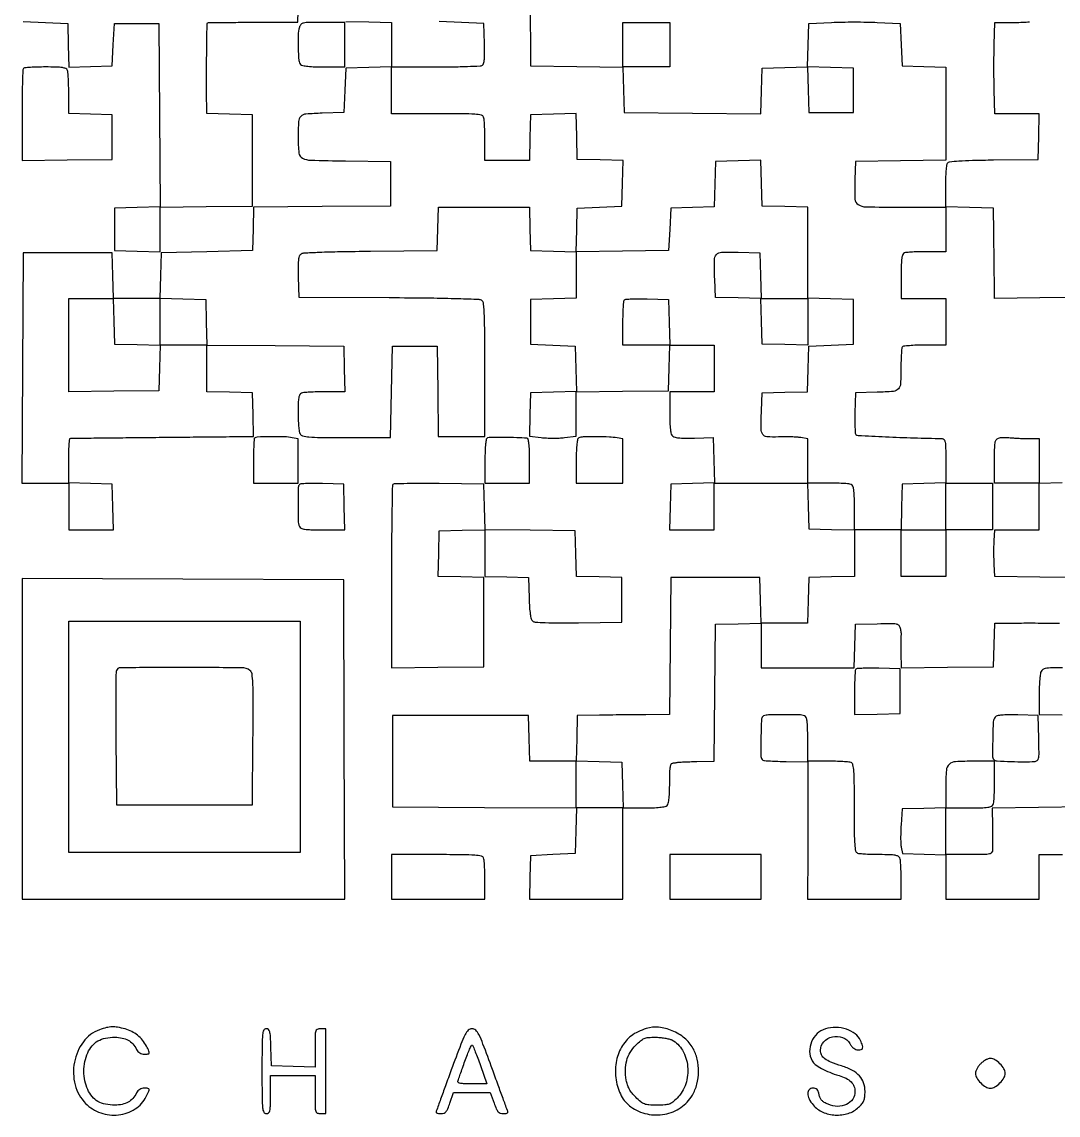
# Model space of a CAD drawing. Extents: x 179 to 1071, y 112 to 1107.
# Drawn here: x 179 to 667, y 112 to 627 of the extents above; entities that cross this region are included whole.
import ezdxf

# ---------------------------------------------------------------- set-up
doc = ezdxf.new("R2010")
doc.units = 0

msp = doc.modelspace()

# ---------------------------------------------------------------- linework, layer by layer
for points in [[(418.236193, 638.715169), (418.5, 606.5), (440.216365, 606.230591), (461.93273, 605.961183), (462.216365, 595.230591), (462.5, 584.5), (494.716028, 584.236192), (526.932056, 583.972383), (527.216028, 594.736192), (527.5, 605.5), (538.215829, 605.783485), (548.931657, 606.06697), (549.215829, 595.283485), (549.5, 584.5), (560, 584.5), (570.5, 584.5), (570.5, 595), (570.5, 605.5), (559.715394, 605.784183), (548.930789, 606.068365), (549.215394, 616.284183), (549.5, 626.5), (560.25, 627, -0.007319), (565.143845, 627.155876, -0.004301), (571, 627.20625, -0.004301), (576.856155, 627.155876, -0.007319), (581.75, 627), (592.5, 626.5), (593, 616.5), (593.5, 606.5), (603.75, 606.215017), (614, 605.930034), (614, 583.984905), (614, 562.039775), (592.75, 561.769888), (571.5, 561.5), (571.204946, 553, 0.016959), (571.197749, 543.81204, 0.255404), (572.767634, 541.152517, 0.131484), (576.412428, 540.120352, 0.003624), (593.019052, 540), (614, 540), (614, 529.5), (614, 519), (605.081787, 519, 0.006277), (601.550804, 518.955669, 0.008159), (598.31865, 518.821697, 0.006338), (595.626193, 518.631778, 0.070946), (594.581787, 518.393011, 0.205218), (593.76761, 517.601595, 0.063068), (593.30265, 515.913621, 0.030363), (593.059586, 512.960143, 0.005351), (593, 507.393011), (593, 497), (603.5, 497), (614, 497), (614, 486), (614, 475), (604.059017, 475, 0.00904), (600.206338, 474.930338, 0.013724), (596.863562, 474.717433, 0.008318), (594.119629, 474.420801, 0.227008), (593.523529, 474.03807, 0.114568), (593.287138, 473.33751, 0.006655), (593.096337, 471.070962, 0.00982), (592.956918, 468.3415, 0.007049), (592.904095, 465.28807, -0.010015), (592.708179, 456.855637, -0.17412), (591.684735, 454.351908, -0.192162), (589.336973, 453.19375, -0.012655), (581.650095, 452.78388), (571.5, 452.5), (571.210352, 443.089648, 0.008055), (571.156654, 439.426942, 0.011889), (571.237748, 436.213125, 0.007219), (571.406881, 433.550798, 0.179583), (571.710352, 432.894746, 0.185337), (572.752469, 432.434798, 0.000748), (585.681974, 431.81845, 0.004015), (599.08223, 431.307527, 0.004237), (612.25, 431.022982, -0.239241), (613.1784, 430.536355, -0.113742), (613.707645, 429.255554, -0.037196), (613.949572, 426.60367, -0.004155), (614, 420.534983), (614, 410.069966), (603.75, 409.784983), (593.5, 409.5), (593.216168, 398.75), (592.932337, 388), (581.966168, 388), (571, 388), (571, 398.393011, 0.005351), (570.940414, 403.960143, 0.030363), (570.69735, 406.913621, 0.063068), (570.23239, 408.601595, 0.205218), (569.418213, 409.393011, 0.07203), (568.361889, 409.632106, 0.005915), (565.534475, 409.821697, 0.007831), (562.140776, 409.955695, 0.005951), (558.418213, 410), (549, 410), (549, 420.454687), (549, 430.909374), (545.75, 431.438054, 0.026027), (544.023953, 431.62732, 0.007294), (541.312056, 431.742883, 0.007336), (538.236869, 431.783875, 0.00766), (535.205937, 431.733367, -0.02408), (529.734629, 431.821837, -0.23639), (527.800497, 432.951386, -0.146258), (527.045025, 435.506288, -0.007936), (527.204946, 444), (527.5, 452.5), (538.216508, 452.783492), (548.933016, 453.066984), (549.216508, 463.783492), (549.5, 474.5), (560, 475), (570.5, 475.5), (570.5, 486), (570.5, 496.5), (559.75, 496.783832), (549, 497.067663), (549, 518.5), (549, 539.932337), (538.25, 540.216168), (527.5, 540.5), (527.215829, 551.283485), (526.931657, 562.06697), (516.215829, 561.783485), (505.5, 561.5), (505.216519, 550.784613), (504.933039, 540.069227), (494.716519, 539.784613), (484.5, 539.5), (484, 529.5), (483.5, 519.5), (461.714801, 519.2304), (439.929601, 518.960799), (440.214801, 529.2304), (440.5, 539.5), (451, 540), (461.5, 540.5), (461.783485, 551.215829), (462.06697, 561.931657), (451.283485, 562.215829), (440.5, 562.5), (440.215829, 573.283485), (439.931657, 584.06697), (429.215829, 583.783485), (418.5, 583.5), (418.216168, 572.75), (417.932337, 562), (407.466168, 562), (397, 562), (397, 571.418213, 0.005951), (396.955695, 575.140776, 0.007831), (396.821697, 578.534475, 0.005915), (396.632106, 581.361889, 0.07203), (396.393011, 582.418213, 0.258697), (395.337463, 583.303854, 0.030015), (392.164693, 583.724422, 0.015901), (386.514173, 583.950434, 0.002045), (374.393011, 584), (353, 584), (353, 595), (353, 606), (373.75, 606.015313, 0.003676), (381.795586, 606.080406, 0.00559), (388.783545, 606.266491, 0.002283), (394.747076, 606.519315, 0.130337), (395.789728, 606.848883, 0.193917), (396.393714, 607.690708, 0.035484), (396.721172, 609.617554, 0.024729), (396.862613, 612.565119, 0.007315), (396.789728, 617.08357), (396.5, 626.5), (386, 627), (375.5, 627.5)], [(179.5, 627.5), (190, 627), (200.5, 626.5), (200.785365, 616.215407), (201.07073, 605.930815), (211.285365, 606.215407), (221.5, 606.5), (222, 616.5), (222.5, 626.5), (233, 626.5), (243.5, 626.5), (243.760597, 583.283939), (244.021194, 540.067878), (233.260597, 539.783939), (222.5, 539.5), (222.5, 529.5), (222.5, 519.5), (233.25, 519.216168), (244, 518.932337), (244, 529.446666), (244, 539.960995), (265.75, 540.230498), (287.5, 540.5), (287.5, 562), (287.5, 583.5), (276.75, 583.783832), (266, 584.067663), (265.93983, 594.783832, -0.002172), (265.925174, 606.321177, -0.002983), (266.018977, 616.69612, -0.000463), (266.169852, 626.164006, -0.194534), (266.419653, 626.752986, -0.195095), (266.710475, 626.87596, -0.00027), (272.831925, 626.962629, -0.002178), (279.712766, 627.02635, -0.001334), (287.826493, 627.044491), (308.932695, 627.035358), (309.216348, 637.767679)], [(331.5, 627.5), (342.25, 627.216168), (353, 626.932337), (353, 616.5), (353, 606.067663), (342.25, 605.783832), (331.5, 605.5), (331, 595), (330.5, 584.5), (320.357794, 584.216207, 0.012326), (312.731687, 583.81452, 0.177597), (310.305544, 582.705356, 0.185965), (309.228444, 580.311055, 0.013753), (309.027309, 573, 0.024414), (309.3947, 565.480434, 0.257272), (311.074574, 563.031598, 0.110514), (314.841084, 562.086765, 0.003223), (331.361515, 561.769563), (352.5, 561.5), (352.5, 551), (352.5, 540.5), (320.284831, 540.236193), (288.069661, 539.972386), (287.784831, 529.736193), (287.5, 519.5), (266, 519), (244.5, 518.5), (244.216168, 507.75), (243.932337, 497), (233, 497), (222.067663, 497), (221.783832, 507.75), (221.5, 518.5), (200.5, 518.5), (179.5, 518.5), (179.241388, 464.25), (178.982775, 410), (189.991388, 410), (201, 410), (201, 399), (201, 388), (211.533832, 388), (222.067663, 388), (221.783832, 398.75), (221.5, 409.5), (211.25, 409.784983), (201, 410.069966), (201, 420.534983, -0.006717), (201.053981, 424.553234, -0.011031), (201.220313, 427.950074, -0.004817), (201.448568, 430.775069, -0.356905), (201.75, 431.082292, -0.024286), (202.34964, 431.118749, -0.000052), (211.532813, 431.229478, -0.000359), (221.869927, 431.345623, -0.000223), (234, 431.467794, 0.000017), (246.887357, 431.592276, 0.000018), (259.561839, 431.715571, 0.000017), (270.498228, 431.82271, 0.000079), (276.784983, 431.885503), (288.069966, 432), (287.784983, 442.25), (287.5, 452.5), (276.75, 452.783832), (266, 453.067663), (266, 464.047685), (266, 475.027706), (298.25, 474.763853), (330.5, 474.5), (330.783832, 463.75), (331.067663, 453), (321.615619, 453, 0.00593), (317.880092, 452.955696, 0.007809), (314.475463, 452.821697, 0.005887), (311.638889, 452.632128, 0.0721), (310.581787, 452.393011, 0.188329), (309.787918, 451.670019, 0.071886), (309.31469, 450.223948, 0.035943), (309.06419, 447.749366, 0.007258), (309, 443.32727, 0.009887), (309.06651, 439.963907, 0.012432), (309.267074, 436.854244, 0.010616), (309.553271, 434.274829, 0.090159), (309.909187, 433.169685, 0.215412), (311.151509, 432.215309, 0.038645), (314.110031, 431.757667, 0.017506), (319.501099, 431.535379, 0.002005), (331.659187, 431.508733), (352.5, 431.546612), (353, 453.023306), (353.5, 474.5), (364, 474.5), (374.5, 474.5), (374.769888, 453.25), (375.039775, 432), (385.962127, 432), (396.884478, 432), (396.939716, 463.379649, 0.001658), (396.914333, 479.685893, 0.008638), (396.715196, 488.675509, 0.008567), (396.388117, 494.452505, 0.20385), (395.658242, 495.868671, 0.164668), (394.211728, 496.423601, 0.002149), (384.401004, 496.773132, 0.00474), (371.271198, 497.059855, 0.00155), (351.910766, 497.239021), (309.5, 497.5), (309.215609, 507.099013, -0.007155), (309.143326, 511.820184, -0.025437), (309.294088, 514.841219, -0.038985), (309.650341, 516.814012, -0.156633), (310.300628, 517.834536, -0.160012), (311.727067, 518.396665, -0.003838), (318.935768, 518.760167, -0.006423), (328.743378, 519.053125, -0.002149), (343.085018, 519.235522), (374.5, 519.5), (374.784983, 529.75), (375.069966, 540), (396.5, 540), (417.930034, 540), (418.215017, 529.75), (418.5, 519.5), (429.25, 519.216168), (440, 518.932337), (440, 508), (440, 497.067663), (429.25, 496.783832), (418.5, 496.5), (418.5, 486), (418.5, 475.5), (429, 475), (439.5, 474.5), (439.783485, 463.784171), (440.06697, 453.068343), (429.283485, 452.784171), (418.5, 452.5), (418.215858, 442.326222), (417.931717, 432.152444), (423.465858, 431.460999, 0.01941), (425.983267, 431.245277, 0.011571), (428.989971, 431.174524, 0.011574), (431.993419, 431.242898, 0.0196), (434.5, 431.456733), (440, 432.143913), (440, 442.552454), (440, 452.960995), (461.75, 453.230498), (483.5, 453.5), (483.783832, 464.25), (484.067663, 475), (494.533832, 475), (505, 475), (505, 464), (505, 453), (494.5, 453), (484, 453), (484, 443.122445, 0.00727), (484.069969, 438.310607, 0.024644), (484.315709, 435.180922, 0.036625), (484.73544, 433.11936, 0.152158), (485.418728, 432.06745, 0.129768), (486.500985, 431.565025, 0.02291), (488.740458, 431.270592, 0.020209), (491.77024, 431.135678, 0.009653), (495.668728, 431.195005), (504.5, 431.5), (504.783473, 420.785353), (505.066946, 410.070705), (494.783473, 409.785353), (484.5, 409.5), (484.216168, 398.75), (483.932337, 388), (494.466168, 388), (505, 388), (505, 399), (505, 410), (526.966168, 410), (548.932337, 410), (549.216168, 399.25), (549.5, 388.5), (560.25, 388.216168), (571, 387.932337), (571, 377), (571, 366.067663), (560.25, 365.783832), (549.5, 365.5), (549.216168, 354.75), (548.932337, 344), (538, 344), (527.067663, 344), (526.783832, 354.75), (526.5, 365.5), (505.5, 365.5), (484.5, 365.5), (484.236147, 333.25), (483.972294, 301), (472.736147, 300.925726, 0.000756), (467.672098, 300.884594, 0.000467), (461.716243, 300.821651, 0.000468), (455.830288, 300.748444, 0.00084), (451, 300.675726), (440.5, 300.5), (440.216168, 289.75), (439.932337, 279), (429, 279), (418.067663, 279), (417.783832, 289.75), (417.5, 300.5), (385.5, 300.5), (353.5, 300.5), (353.5, 279), (353.5, 257.5), (396.783724, 257.239352), (440.067447, 256.978704), (439.783724, 246.239352), (439.5, 235.5), (429, 235), (418.5, 234.5), (418.215017, 224.25), (417.930034, 214), (439.965017, 214), (462, 214), (462, 235.5), (462, 257), (471.8, 257, 0.008695), (476.071747, 257.074295, 0.018472), (479.369558, 257.311224, 0.019349), (481.799696, 257.671932, 0.150969), (482.8, 258.2, 0.149044), (483.322729, 259.181224, 0.019949), (483.685484, 261.522984, 0.019071), (483.924518, 264.676508, 0.009379), (484, 268.7, -0.007108), (484.062636, 273.105901, -0.025896), (484.286703, 275.893387, -0.038354), (484.653148, 277.624007, -0.307542), (485.25, 278.11535, 0.009119), (485.801517, 278.176405, 0.006205), (486.426562, 278.265064, 0.006254), (487.02778, 278.365684, 0.012489), (487.5, 278.463035, -0.04467), (488.200358, 278.56102, -0.002025), (490.625618, 278.671865, -0.003374), (493.508206, 278.772433, -0.002409), (496.736147, 278.847686), (504.972294, 279), (505.236147, 311.25), (505.5, 343.5), (516.25, 343.783832), (527, 344.067663), (527, 333.533832), (527, 323), (548.965017, 323), (570.930034, 323), (571.215017, 333.25), (571.5, 343.5), (581.722245, 343.784677, -0.003488), (588.334543, 343.922669, -0.050684), (590.662172, 343.718733, -0.165802), (591.830539, 343.053969, -0.120322), (592.534088, 341.720206, -0.014931), (592.746531, 340.752221, -0.015552), (592.897539, 339.786309, -0.015411), (592.976104, 338.945432, -0.063258), (592.943422, 338.435529, 0.043583), (592.876326, 337.787963, 0.002149), (592.850897, 335.639395, 0.003463), (592.849335, 333.083367, 0.002493), (592.881579, 330.230498), (593, 322.960995), (614.75, 323.230498), (636.5, 323.5), (636.784983, 333.75), (637.069966, 344), (647.284983, 344.088447, -0.001926), (651.924944, 344.110753, -0.001142), (657.456442, 344.103404, -0.001143), (662.973849, 344.070853, -0.00197), (667.566733, 344.01516, 0.006564)], [(679.5, 497.5), (658.25, 497.230112), (637, 496.960225), (636.881648, 506.730112, -0.000059), (636.826893, 511.29486, -0.000031), (636.75939, 517.00822, -0.00003), (636.690668, 522.885512, -0.000046), (636.631648, 528), (636.5, 539.5), (625.25, 539.782751), (614, 540.065502), (614.015313, 549.782751, -0.007438), (614.078026, 553.594595, -0.010319), (614.255482, 557.006604, -0.007141), (614.501914, 559.835884, -0.116719), (614.811407, 560.729091, -0.228384), (615.821704, 561.35659, -0.009456), (620.179757, 561.740282, -0.01097), (626.538324, 562.039141, -0.003025), (636.546095, 562.229091), (657.5, 562.5), (657.783832, 573.25), (658.067663, 584), (647.622308, 584), (637.176952, 584), (636.838476, 595.070534, -0.004753), (636.733262, 600.065854, -0.002918), (636.699603, 605.952754, -0.002925), (636.734378, 611.778763, -0.005217), (636.841025, 616.570534), (637.18205, 627), (646.391025, 627, 0.009515), (650.369372, 627.075711, 0.019183), (653.496617, 627.315154, 0.020057)], [(679.5, 365.5), (658.337831, 365.769632), (637.175662, 366.039264), (636.837831, 371.769632, -0.008547), (636.730133, 374.345032, -0.005365), (636.688027, 377.358892, -0.005385), (636.710377, 380.327119, -0.009803), (636.80226, 382.75), (637.104519, 388), (647.55226, 388), (658, 388), (658, 398.966168), (658, 409.932337), (668.75, 410.216168)], [(669, 323.01552, 0.012279), (661.52808, 322.832002, 0.186179), (659.2, 321.8, 0.150842), (658.67228, 320.800954, 0.01939), (658.311437, 318.376818, 0.018512), (658.074372, 315.088767, 0.008739), (658, 310.833832), (658, 301.067663), (668.75, 300.783832)], [(679.5, 257.5), (657.690244, 257.230331), (635.880488, 256.960662), (636.006297, 248.230331, -0.001028), (636.049627, 244.722803, -0.001214), (636.075747, 241.403597, -0.00106), (636.085061, 238.600628, -0.007638), (636.066053, 237.25, -0.15749), (635.614629, 235.980962, -0.180944), (634.529323, 235.302638, -0.047129), (632.101853, 235.043371, -0.003053), (625, 235), (614, 235), (614, 246), (614, 257), (624.893011, 257, 0.005003), (630.756842, 257.058671, 0.029178), (633.833669, 257.300233, 0.06089), (635.585285, 257.763049, 0.209079), (636.393011, 258.581787, 0.07203), (636.632106, 259.638111, 0.005915), (636.821697, 262.465525, 0.007831), (636.955695, 265.859224, 0.005951), (637, 269.581787), (637, 279), (627.434259, 279, 0.013406), (618.656095, 278.764602, 0.170487), (615.651483, 277.524807, 0.194511), (614.283965, 274.747191, 0.01832), (614, 266.999799), (614, 257.069966), (603.75, 256.784983), (593.5, 256.5), (592.970418, 249, 0.009238), (592.809463, 245.908595, 0.009315), (592.763426, 242.821875, 0.009163), (592.822694, 240.13329, 0.036753), (593.009432, 238.5), (593.578029, 235.5), (603.789014, 235.215017), (614, 234.930034), (614, 224.465017), (614, 214), (636, 214), (658, 214), (658, 224.5), (658, 235), (669, 235)]]:
    msp.add_lwpolyline(points, format="xyb")
for points in [[(309.630286, 624.75, 0.056494), (309.049061, 620.877272, 0.01714), (309.038202, 614.929885, 0.011416), (309.365761, 609.010623, 0.178688), (310.2, 607.2, 0.150969), (311.200304, 606.671932, 0.019349), (313.630442, 606.311224, 0.018472), (316.928253, 606.074295, 0.008695), (321.2, 606), (331, 606), (331, 616.5), (331, 627), (320.616631, 627, 0.003789), (314.088289, 626.950532, 0.046747), (311.618562, 626.681309, 0.144985), (310.365943, 626.013227, 0.133542)], [(179.666667, 605.333333, 0.189794), (179.396103, 604.711281, 0.001219), (179.195833, 598.589991, 0.004646), (179.048092, 591.547035, 0.00292), (179, 583.313446), (179, 561.960225), (200.25, 562.230112), (221.5, 562.5), (221.5, 573), (221.5, 583.5), (211.25, 583.784983), (201, 584.069966), (201, 593.453196, 0.005972), (200.955693, 597.162354, 0.007853), (200.821697, 600.544751, 0.005943), (200.632084, 603.362696, 0.071958), (200.393011, 604.418213, 0.199759), (199.624187, 605.225925, 0.066055), (198.020372, 605.693741, 0.032092), (195.231606, 605.939041, 0.005893), (190.059678, 606, 0.006396), (186.284117, 605.951702, 0.009619), (182.994614, 605.804167, 0.005003), (180.240534, 605.599816, 0.177151)], [(526.783832, 507.75), (527.067663, 497), (538.033832, 497), (549, 497), (549, 485.966168), (549, 474.932337), (538.25, 475.216168), (527.5, 475.5), (527.216508, 486.216508), (526.933016, 496.933016), (516.216508, 497.216508), (505.5, 497.5), (505.204946, 506, -0.009619), (505.065344, 515.028591, -0.179386), (506.048609, 517.650621, -0.210395), (508.4457, 518.785832, -0.013848), (516.277755, 518.784677), (526.5, 518.5)], [(483.783832, 485.75), (484.067663, 475), (473.033832, 475), (462, 475), (462, 485.333333, -0.006317), (462.050668, 489.343898, -0.009512), (462.205463, 492.836713, -0.004898), (462.419778, 495.762931, -0.177451), (462.699448, 496.366114, -0.183378), (463.300668, 496.636532, -0.005301), (466.145783, 496.777033, -0.010046), (469.547259, 496.840477, -0.006672), (473.449448, 496.782781), (483.5, 496.5)], [(288.527465, 431.194132, 0.183225), (288.315235, 430.722654, 0.003003), (288.154943, 427.786193, 0.007363), (288.038139, 424.33193, 0.004769), (288, 420.333333), (288, 410), (298.5, 410), (309, 410), (309, 420.420545), (309, 430.841089), (306.25, 431.384429, 0.042934), (302.724363, 431.771145, 0.008543), (296.37883, 431.81143, 0.003636), (289.68507, 431.690863, 0.19235)], [(398.25, 431.305109, 0.251002), (397.653527, 430.622369, 0.027987), (397.291323, 428.515596, 0.021945), (397.064855, 425.304824, 0.006634), (397, 420.416667), (397, 410), (407.5, 410), (418, 410), (418, 420.5, 0.006056), (417.93905, 425.532059, 0.023286), (417.717785, 428.652656, 0.033386), (417.356909, 430.590712, 0.319693), (416.75, 431.10305, 0.012162), (411.995891, 431.378772, 0.005672), (405.82409, 431.516211, 0.002399), (399.62057, 431.554203, 0.090803)], [(441.25, 431.328535, 0.247026), (440.654277, 430.634399, 0.027716), (440.291885, 428.516593, 0.021851), (440.065094, 425.298675, 0.006666), (440, 420.416667), (440, 410), (451, 410), (462, 410), (462, 420.420545), (462, 430.841089), (459.25, 431.309809, 0.033857), (455.583372, 431.681896, 0.008101), (449.458616, 431.787514, 0.005225), (443.240675, 431.729009, 0.089572)], [(652.625, 431), (658, 431), (658, 420.5), (658, 410), (647.5, 410), (637, 410), (637, 420.430449, -0.003643), (637.048058, 427.026798, -0.047291), (637.31514, 429.465501, -0.153586), (637.985312, 430.668161, -0.139048), (639.25, 431.328657, -0.032002), (640.317021, 431.480104, -0.015861), (641.683594, 431.542039, -0.015673), (643.109853, 431.516686, -0.022132), (644.375, 431.398208, 0.016691), (645.842189, 431.244695, 0.005661), (647.984375, 431.116974, 0.005622), (650.356321, 431.029203, 0.006436)], [(309.699448, 409.366114, 0.193916), (309.111482, 407.984389, 0.003642), (309.015721, 399.9762, 0.006249), (309.075827, 392.294411, 0.086738), (309.606989, 389.581787, 0.205485), (310.399526, 388.767294, 0.062919), (312.091792, 388.302479, 0.03028), (315.053621, 388.059521, 0.005326), (320.640821, 388), (331.067663, 388), (330.783832, 398.75), (330.5, 409.5), (320.449448, 409.782781, 0.006672), (316.547259, 409.840477, 0.010046), (313.145783, 409.777033, 0.005301), (310.300668, 409.636532, 0.183378)], [(353.686013, 409.35268, 0.194469), (353.405496, 408.691509, 0.000339), (353.201516, 396.280163, 0.00244), (353.049396, 382.29266, 0.001499), (353, 365.813831), (353, 322.960995), (374.75, 323.230498), (396.5, 323.5), (396.5, 344.5), (396.5, 365.5), (385.716515, 365.784171), (374.93303, 366.068343), (375.216515, 376.784171), (375.5, 387.5), (386.25, 387.783832), (397, 388.067663), (397, 377.068815), (397, 366.069966), (407.25, 365.784983), (417.5, 365.5), (417.785086, 355.843326, 0.008499), (417.989503, 351.451498, 0.021626), (418.329368, 348.279966, 0.026314), (418.78587, 346.057838, 0.156981), (419.412967, 345.072231, 0.157081), (420.713703, 344.551027, 0.00767), (425.40814, 344.296548, 0.009597), (431.886818, 344.169403, 0.003434), (441.12788, 344.228906), (461.5, 344.5), (461.5, 355), (461.5, 365.5), (450.783492, 365.783492), (440.066984, 366.066984), (439.783492, 376.783492), (439.5, 387.5), (418.283631, 387.76979), (397.067262, 388.03958), (396.783631, 398.76979), (396.5, 409.5), (375.436013, 409.769346, 0.003085), (367.311969, 409.823103, 0.004901), (360.358056, 409.758056, 0.001338), (354.324385, 409.626314, 0.192551)], [(223.453816, 321.740243, 0.089548), (223.261817, 320.729866, 0.000598), (223.19019, 311.747155, 0.00234), (223.168607, 301.460077, 0.00149), (223.235201, 289.490243), (223.5, 258.5), (255.5, 258.5), (287.5, 258.5), (287.765726, 289.5, 0.001225), (287.879013, 308.006621, 0.012082), (287.71941, 315.793845, 0.024457), (287.315418, 320.099227, 0.201729), (286.324597, 321.75, 0.157681), (282.495237, 323.016106, 0.001671), (254.221233, 323.106234, 0.001077), (225.335041, 323.03952, 0.309316)], [(571.699448, 322.366114, 0.177529), (571.419756, 321.762646, 0.004871), (571.205463, 318.826775, 0.009484), (571.050667, 315.323038, 0.006296), (571, 311.299502), (571, 300.932337), (581.75, 301.216168), (592.5, 301.5), (592.5, 312), (592.5, 322.5), (582.449448, 322.782781, 0.006672), (578.547259, 322.840477, 0.010046), (575.145783, 322.777033, 0.005301), (572.300668, 322.636532, 0.183378)], [(528.25, 300.337719, 0.294309), (527.231787, 298.895714, 0.006645), (526.97479, 290.057609, 0.007041), (526.959834, 281.249007, 0.256631), (527.921915, 279.548259, 0.11948), (528.628529, 279.317429, 0.004153), (531.533455, 279.114902, 0.007538), (534.993522, 278.954844, 0.005174), (538.921915, 278.873109), (549, 278.767734), (549.059849, 268.133867, -0.001224), (549.077428, 262.605548, -0.000373), (549.077311, 254.234636, -0.000373), (549.063187, 244.85701, -0.000408), (549.03525, 235.75), (548.950802, 214), (570.975401, 214), (593, 214), (593, 222.918213, 0.006277), (592.955669, 226.449196, 0.008159), (592.821697, 229.68135, 0.006338), (592.631778, 232.373807, 0.070946), (592.393011, 233.418213, 0.191652), (591.656877, 234.216173, 0.070258), (590.167248, 234.687898, 0.03479), (587.605148, 234.936805, 0.006824), (582.974799, 235, -0.006352), (579.484808, 235.044336, -0.008233), (576.287222, 235.178303, -0.006434), (573.623534, 235.368294, -0.070701), (572.581787, 235.606989, -0.25694), (571.699082, 236.652022, -0.031157), (571.276325, 239.739087, -0.016334), (571.049835, 245.241252, -0.002119), (571, 257, 0.002119), (570.950165, 268.758748, 0.016334), (570.723675, 274.260913, 0.031157), (570.300918, 277.347978, 0.25694), (569.418213, 278.393011, 0.07203), (568.361889, 278.632106, 0.005915), (565.534475, 278.821697, 0.007831), (562.140776, 278.955695, 0.005951), (558.418213, 279), (549, 279), (549, 289.393011, 0.005351), (548.940414, 294.960143, 0.030363), (548.69735, 297.913621, 0.063068), (548.23239, 299.601595, 0.205218), (547.418213, 300.393011, 0.08728), (545.058163, 300.8525, 0.005264), (537.809578, 300.907903, 0.005152), (530.548962, 300.812147, 0.090253)], [(637.243375, 299.784391, 0.16199), (636.366977, 297.512275, 0.00795), (636.113777, 289.358712, 0.00614), (636.089957, 281.041241, 0.257422), (636.936759, 279.539085, 0.1273), (638.203067, 279.146903, 0.002725), (644.759546, 278.873675, 0.00694), (651.156353, 278.730871, 0.017797), (655.783832, 278.856529, 0.145674), (657.073106, 279.33015, 0.189174), (657.731109, 280.390243, 0.049039), (657.927127, 282.730184, 0.002993), (657.783832, 289.75), (657.5, 300.5), (647.900987, 300.784391, 0.007498), (643.342403, 300.851053, 0.0233), (640.272704, 300.70678, 0.031993), (638.210326, 300.379201, 0.166511)], [(353, 224.5), (353, 214), (375, 214), (397, 214), (397, 222.918213, 0.006277), (396.955669, 226.449196, 0.008159), (396.821697, 229.68135, 0.006338), (396.631778, 232.373807, 0.070946), (396.393011, 233.418213, 0.258697), (395.337463, 234.303854, 0.030015), (392.164693, 234.724422, 0.015901), (386.514173, 234.950434, 0.002045), (374.393011, 235), (353, 235)], [(215.5, 152.507796, 0.150519), (207.882041, 146.87777, 0.112396), (203.678137, 137.250079, 0.109168), (203.996399, 126.513488, 0.13539), (208.912565, 117.852141, 0.113089), (216.06567, 113.365738, 0.112189), (224.480196, 112.423506, 0.11669), (232.221528, 115.199065, 0.129964), (237.535917, 121.069456, 0.009961), (238.757888, 123.552506, 0.173385), (238.841198, 124.43571, 0.310119), (238.318638, 124.894087, 0.029667), (236.535184, 125, 0.068064), (235.426246, 124.84834, 0.071281), (234.417521, 124.404921, 0.070605), (233.566214, 123.69157, 0.064862), (232.918144, 122.75, -0.063178), (231.161122, 120.178837, -0.08375), (228.957644, 118.404139, -0.078426), (226.177625, 117.375503, -0.048344), (222.70034, 117.022236, -0.04941), (218.258689, 117.441467, -0.081821), (214.73818, 118.751051, -0.088635), (212.014143, 121.027897, -0.068002), (209.943379, 124.316317, -0.055911), (208.586008, 128.489293, -0.050737), (208.127104, 133, -0.050737), (208.586008, 137.510707, -0.055911), (209.943379, 141.683683, -0.068002), (212.014143, 144.972103, -0.088635), (214.73818, 147.248949, -0.081821), (218.258689, 148.558533, -0.04941), (222.70034, 148.977764, -0.048344), (226.177625, 148.624497, -0.078426), (228.957644, 147.595861, -0.08375), (231.161122, 145.821163, -0.063178), (232.918144, 143.25, 0.064862), (233.566214, 142.30843, 0.070605), (234.417521, 141.595079, 0.071281), (235.426246, 141.15166, 0.068064), (236.535184, 141, 0.02894), (238.315192, 141.103113, 0.304701), (238.841875, 141.553305, 0.179108), (238.7705, 142.417087, 0.010714), (237.595014, 144.79966, 0.05054), (235.759472, 147.596725, 0.053283), (233.428978, 149.914159, 0.053088), (230.653157, 151.693551, 0.049506), (227.5, 152.898572, 0.021887), (224.035659, 153.681773, 0.05283), (221.41913, 153.873142, 0.053459), (218.839118, 153.511223, 0.022873)], [(292, 133, 0.001547), (292.039623, 120.192962, 0.023375), (292.275, 115.75, 0.089188), (292.8551, 113.714064, 0.286287), (294, 113, 0.17273), (295.084603, 113.386209, 0.168559), (295.694444, 114.375, 0.050222), (295.950933, 116.532834, 0.004487), (296, 122), (296, 131), (306.5, 131), (317, 131), (317, 122, 0.003707), (317.044005, 116.064536, 0.064117), (317.319444, 114.15, 0.224677), (318.049189, 113.306062, 0.104331), (319.5, 113), (322, 113), (322, 133), (322, 153), (319.5, 153, 0.104705), (318.049136, 152.692806, 0.224551), (317.319176, 151.846502, 0.063889), (317.043924, 149.925856, 0.003684), (317, 143.965017), (317, 134.930034), (306.75, 135.215017), (296.5, 135.5), (296.211067, 144.25, 0.005091), (295.987129, 149.431657, 0.04962), (295.654154, 151.597702, 0.154511), (295.022548, 152.608971, 0.178333), (293.961067, 153, 0.292447), (292.840289, 152.283157, 0.083947), (292.274513, 150.200368, 0.022857), (292.040206, 145.701619, 0.001583)], [(381.149838, 133.631169, 0.00099), (378.408954, 126.160631, 0.001582), (376.100265, 119.766526, 0.000291), (374.083593, 114.114994, 0.085752), (374, 113.631169, 0.290254), (374.154702, 113.387125, 0.046449), (374.710767, 113.185406, 0.039179), (375.492386, 113.045718, 0.024638), (376.419633, 113, 0.091807), (377.737236, 113.243987, 0.13077), (378.696867, 113.938197, 0.075427), (379.518741, 115.328464, 0.015662), (380.5, 118), (382.160733, 123), (390.845648, 123), (399.530562, 123), (401.306404, 118, 0.015505), (402.362919, 115.29438, 0.077418), (403.222697, 113.916334, 0.131827), (404.225018, 113.236024, 0.083737), (405.624457, 113, 0.032938), (406.575436, 113.062715, 0.061326), (407.321976, 113.256686, 0.099774), (407.760356, 113.541146, 0.298614), (407.833333, 113.873824, -0.003292), (407.580455, 114.550075, -0.000025), (405.543576, 120.109276, -0.000093), (403.211147, 126.479747, -0.00006), (400.506498, 133.873824, 0.002144), (396.08422, 145.809188, 0.026525), (394.144913, 150.24491, 0.083885), (392.641235, 152.296129, 0.195133), (390.906336, 153, 0.196373), (389.165516, 152.288879, 0.082324), (387.644462, 150.206644, 0.026138), (385.667421, 145.711541, 0.002117)], [(472.993526, 153.116943, 0.032963), (469.084892, 151.556626, 0.05077), (465.978339, 149.664059, 0.053938), (463.450988, 147.279221, 0.043831), (461.28889, 144.244431, 0.094999), (458.730134, 137.056452, 0.077599), (458.74916, 128.879643, 0.080599), (461.214991, 121.390266, 0.118831), (465.736528, 116.187608, 0.102006), (473.318677, 112.842766, 0.100348), (481.65222, 112.741646, 0.102547), (489.22409, 115.874227, 0.111472), (494.662741, 121.687484, 0.070459), (496.791187, 126.874267, 0.058826), (497.570851, 132.782596, 0.059079), (496.952938, 138.683478, 0.072581), (494.96603, 143.848057, 0.093633), (490.99982, 148.567506, 0.07162), (485.212506, 152.053821, 0.072952), (478.795233, 153.716678, 0.105846)], [(557.312913, 152.941135, 0.117659), (553.448932, 150.685173, 0.103295), (550.796939, 146.827333, 0.103636), (549.915801, 142.241862, 0.119237), (551.033436, 137.937525, 0.111905), (552.527909, 136.213793, 0.032795), (555.500947, 134.31627, 0.029934), (559.350157, 132.491665, 0.023126), (563.733894, 130.957952, -0.042856), (567.046796, 129.650192, -0.080142), (569.384179, 127.975958, -0.098866), (570.764901, 125.92355, -0.099097), (571.25, 123.5, -0.146046), (570.173427, 119.892875, -0.136265), (567.272122, 117.348985, -0.118076), (563.104441, 116.44354, -0.093936), (558.587447, 117.399016, -0.034082), (556.813691, 118.286489, -0.072797), (555.622539, 119.244597, -0.082584), (554.84763, 120.418957, -0.055327), (554.358856, 121.955719, 0.035778), (553.942194, 123.467567, 0.109162), (553.38187, 124.365459, 0.133612), (552.569189, 124.841373, 0.066126), (551.375, 125, 0.201516), (549.659605, 124.279376, 0.202821), (548.97951, 122.55247, 0.114594), (549.648681, 119.966731, 0.054573), (551.573001, 117.095612, 0.115096), (556.064733, 113.736593, 0.090542), (561.995438, 112.333363, 0.08996), (568.074044, 113.113817, 0.111516), (572.985765, 115.986703, 0.033119), (574.558924, 117.664499, 0.076265), (575.438285, 119.149037, 0.070558), (575.870027, 120.900732, 0.025198), (576, 123.478133, 0.082216), (575.33212, 127.512433, 0.104238), (573.407899, 130.752937, 0.086874), (570.027367, 133.343734, 0.042065), (564.985515, 135.454705, -0.016038), (559.892127, 137.282292, -0.065606), (557.027607, 138.875585, -0.115624), (555.535434, 140.640181, -0.11848), (555, 142.868065, -0.189021), (556.571643, 146.876847, -0.151101), (560.621521, 149.215023, -0.145907), (565.394528, 148.899032, -0.176186), (568.79651, 146.006323, 0.040709), (569.668969, 144.727514, 0.060471), (570.64127, 143.784858, 0.070627), (571.67977, 143.206547, 0.091321), (572.75, 143.006323, 0.070043), (574.244323, 143.212407, 0.269108), (574.871214, 143.86133, 0.148078), (574.808514, 145.074203, 0.020467), (573.845874, 147.438924, 0.122509), (571.314661, 150.625166, 0.083793), (567.214882, 152.803882, 0.076964), (562.27177, 153.640433, 0.077212)], [(394.844828, 135.75), (397.962173, 127), (390.874098, 127, -0.008525), (387.456587, 127.058275, -0.037982), (385.463733, 127.278436, -0.088378), (384.439865, 127.666461, -0.357505), (384.229792, 128.25, 0.000724), (384.525332, 129.086311, 0.000046), (385.391394, 131.549131, 0.000067), (386.422683, 134.483926, 0.00005), (387.561015, 137.725766, -0.009098), (388.714407, 140.829646, -0.0164), (389.788134, 143.322019, -0.012062), (390.71836, 145.182233, -0.52426), (391.087976, 145.225766, -0.083632), (391.445105, 144.650305, -0.002773), (392.455348, 142.142881, -0.005208), (393.603991, 139.15524, -0.003595)], [(484.969985, 147.720689, -0.148576), (490.070852, 142.839109, -0.105375), (492.444806, 135.229302, -0.100086), (491.556931, 126.970125, -0.120275), (487.510403, 120.310403, -0.027926), (485.413797, 118.435773, -0.085037), (483.746657, 117.51621, -0.069306), (481.683894, 117.106651, -0.014403), (477.982353, 117, -0.014856), (474.190189, 117.112697, -0.075283), (472.127145, 117.551776, -0.084869), (470.403662, 118.560011, -0.021691), (468.012037, 120.752669, -0.027694), (466.257374, 122.713269, -0.041296), (464.973704, 124.621761, -0.044595), (464.090804, 126.596542, -0.041005), (463.541786, 128.752669, -0.044048), (463.147984, 133.706359, -0.064074), (463.744465, 138.043169, -0.068842), (465.365599, 141.854937, -0.061529), (468.012037, 145.247331, -0.021222), (470.326621, 147.373355, -0.078047), (472.021729, 148.400417, -0.077416), (473.957228, 148.86268, -0.020669), (477.132353, 148.985258, -0.020421), (479.368568, 148.887736, -0.018889), (481.648812, 148.60771, -0.01927), (483.658712, 148.203416, -0.057915)], [(630.454545, 136.545455, 0.037888), (629.515253, 135.451898, 0.03471), (628.721023, 134.197727, 0.036522), (628.171988, 132.975261, 0.0875), (628, 132, 0.139429), (628.607738, 129.86299, 0.057878), (630.488252, 127.488252, 0.057878), (632.86299, 125.607738, 0.139429), (635, 125, 0.139429), (637.13701, 125.607738, 0.057878), (639.511748, 127.488252, 0.057878), (641.392262, 129.86299, 0.139429), (642, 132, 0.139429), (641.392262, 134.13701, 0.057878), (639.511748, 136.511748, 0.057878), (637.13701, 138.392262, 0.139429), (635, 139, 0.0875), (634.024739, 138.828012, 0.036522), (632.802273, 138.278977, 0.03471), (631.548102, 137.484747, 0.037888)]]:
    msp.add_lwpolyline(points, format="xyb", close=True)
for points in [[(484, 616.5), (484, 606), (473, 606), (462, 606), (462, 616.5), (462, 627), (473, 627), (484, 627)], [(222.216168, 486.25), (222.5, 475.5), (233.25, 475.216168), (244, 474.932337), (244, 486), (244, 497.067663), (254.75, 496.783832), (265.5, 496.5), (265.783832, 485.75), (266.067663, 475), (255.067663, 475), (244.067663, 475), (243.783832, 464.25), (243.5, 453.5), (222.25, 453.230112), (201, 452.960225), (201, 474.980112), (201, 497), (211.466168, 497), (221.932337, 497)], [(636, 399), (636, 388), (625, 388), (614, 388), (614, 377), (614, 366), (603.5, 366), (593, 366), (593, 377), (593, 388), (603.5, 388), (614, 388), (614, 399), (614, 410), (625, 410), (636, 410)], [(179, 289.506286), (179, 214), (255.006326, 214), (331.012652, 214), (330.756326, 289.25), (330.5, 364.5), (254.75, 364.756286), (179, 365.012572)], [(310, 290.5), (310, 236), (255.5, 236), (201, 236), (201, 290.5), (201, 345), (255.5, 345), (310, 345)], [(461.783832, 267.75), (462.067663, 257), (451.033832, 257), (440, 257), (440, 268.085186), (440, 279.170371), (450.75, 278.835186), (461.5, 278.5)], [(484, 224.5), (484, 214), (505.5, 214), (527, 214), (527, 224.5), (527, 235), (505.5, 235), (484, 235)]]:
    msp.add_lwpolyline(points, close=True)

doc.saveas('drawing.dxf')
